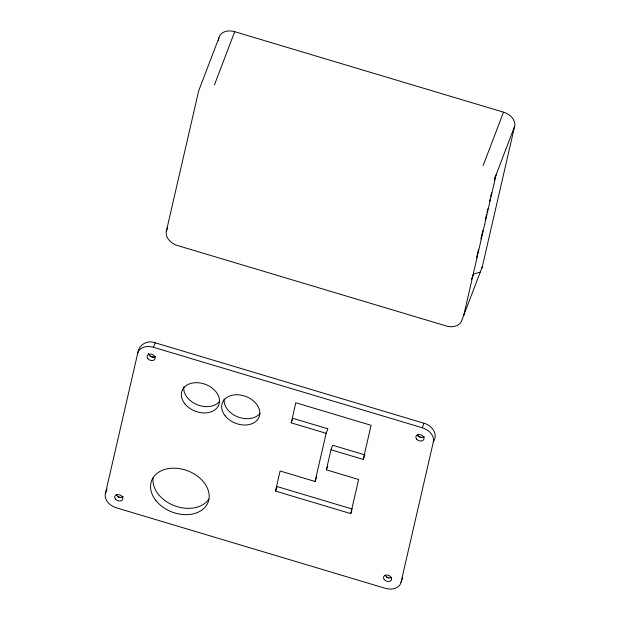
<?xml version="1.0" encoding="UTF-8"?>
<svg xmlns="http://www.w3.org/2000/svg" width="620" height="620" viewBox="0 0 620 620"><rect width="100%" height="100%" fill="white"/><g stroke="black" fill="none" stroke-linecap="round" stroke-linejoin="round"><path stroke-width="0.93" d="M166.3 231.438C165.183 238.274 171.446 243.683 177.429 245.497L446.222 325.965C451.91 327.771 460.118 326.5 461.978 319.951L482.306 266.709L514.654 126.224A14.066 10.253 20.9 0 0 503.525 112.166L234.724 31.698A14.066 10.253 20.9 0 0 218.976 37.712L198.648 90.954L166.3 231.438L167.671 227.835M105.346 493.776L137.694 353.292C138.609 344.774 147.25 339.745 155.163 342.783L423.964 423.243C431.753 425.142 438.611 434.155 433.372 441.796L401.024 582.288A14.066 10.253 20.9 0 1 385.276 588.303L116.475 507.834A14.066 10.253 20.9 0 1 105.346 493.776L107.058 489.281M218.325 40.54L218.976 37.712M351.78 510.911L350.75 513.608L275.489 491.079L280.108 471.006L315.053 481.469L316.774 476.974M291.199 422.84L292.919 418.345L327.864 428.8L326.143 433.303L291.199 422.84L295.825 402.768L371.086 425.297L363.227 459.42L330.971 449.764L326.353 469.836L358.608 479.493L350.75 513.608M315.053 481.469L326.143 433.303M476.563 257.827L478.516 249.341M480.903 238.979L482.856 230.493M485.243 220.131L486.545 214.474M486.979 212.59L487.847 208.816M489.583 201.283L490.234 198.454M490.668 196.571L491.536 192.797M494.357 180.544L495.225 176.778M463.76 315.278L496.108 174.786M214.396 84.94L234.724 31.698M137.694 353.292A14.066 10.253 20.9 0 1 153.442 347.278L155.163 342.783M275.489 491.079L277.21 486.584L352.47 509.113M330.971 449.764L332.692 445.268L364.947 454.925L363.227 459.42M326.353 469.836L327.724 466.232M483.197 165.408L503.525 112.166M494.326 179.467L514.654 126.224M471.433 279.496L473.494 274.094L480.244 272.11M433.372 441.796A14.066 10.253 20.9 0 0 422.243 427.746L423.964 423.243M401.024 582.288L402.736 577.793M153.442 347.278L422.243 427.746M208.901 499.061A30.233 22.041 20.9 0 1 174.104 505.587A30.233 22.041 20.9 0 1 153.218 477.276M123.302 496.752A4.216 3.077 20.9 0 1 116.32 494.659M119.792 497.55A8.471 6.177 20.9 0 1 117.746 496.721M155.651 356.267A4.216 3.077 20.9 0 1 151.296 356.539A4.216 3.077 20.9 0 1 148.436 353.33M154.287 357.484A8.471 6.177 20.9 0 1 152.148 357.066M151.443 356.826A8.471 6.177 20.9 0 1 150.094 356.229M391.321 577.654A4.216 3.077 20.9 0 1 385.121 575.128M424.46 436.736A4.224 3.077 20.9 0 1 417.462 434.643M388.593 578.018A8.471 6.177 20.9 0 1 386.547 577.181M420.941 437.534A8.479 6.185 20.9 0 1 419.554 437.022M418.895 436.697A8.479 6.185 20.9 0 1 417.647 435.938M260.044 413.276A19.685 14.353 20.9 0 1 237.6 416.826A19.685 14.353 20.9 0 1 224.161 398.877M219.728 401.21A19.685 14.353 20.9 0 1 197.284 404.759A19.685 14.353 20.9 0 1 183.838 386.81M482.306 266.709A14.066 10.253 20.9 0 1 481.701 268.398M155.93 500.557A30.233 22.041 20.9 0 0 206.499 505.354A30.233 22.041 20.9 0 0 177.196 468.34A30.233 22.041 20.9 0 0 155.93 500.557M115.444 499.077A4.216 3.077 20.9 0 0 122.497 499.743A4.216 3.077 20.9 0 0 118.412 494.582A4.216 3.077 20.9 0 0 115.444 499.077M416.586 439.053A4.224 3.077 20.9 0 0 423.654 439.727A4.224 3.077 20.9 0 0 419.562 434.55A4.224 3.077 20.9 0 0 416.586 439.053M384.245 579.537A4.216 3.077 20.9 0 0 391.298 580.212A4.216 3.077 20.9 0 0 387.206 575.042A4.216 3.077 20.9 0 0 384.245 579.537M147.792 358.585A4.216 3.077 20.9 0 0 154.845 359.259A4.216 3.077 20.9 0 0 150.761 354.09A4.216 3.077 20.9 0 0 147.792 358.585M184.83 403.76A19.685 14.353 20.9 0 0 217.76 406.89A19.685 14.353 20.9 0 0 198.679 382.78A19.685 14.353 20.9 0 0 184.83 403.76M225.153 415.834A19.685 14.353 20.9 0 0 258.083 418.957A19.685 14.353 20.9 0 0 238.995 394.855A19.685 14.353 20.9 0 0 225.153 415.834"/></g></svg>
